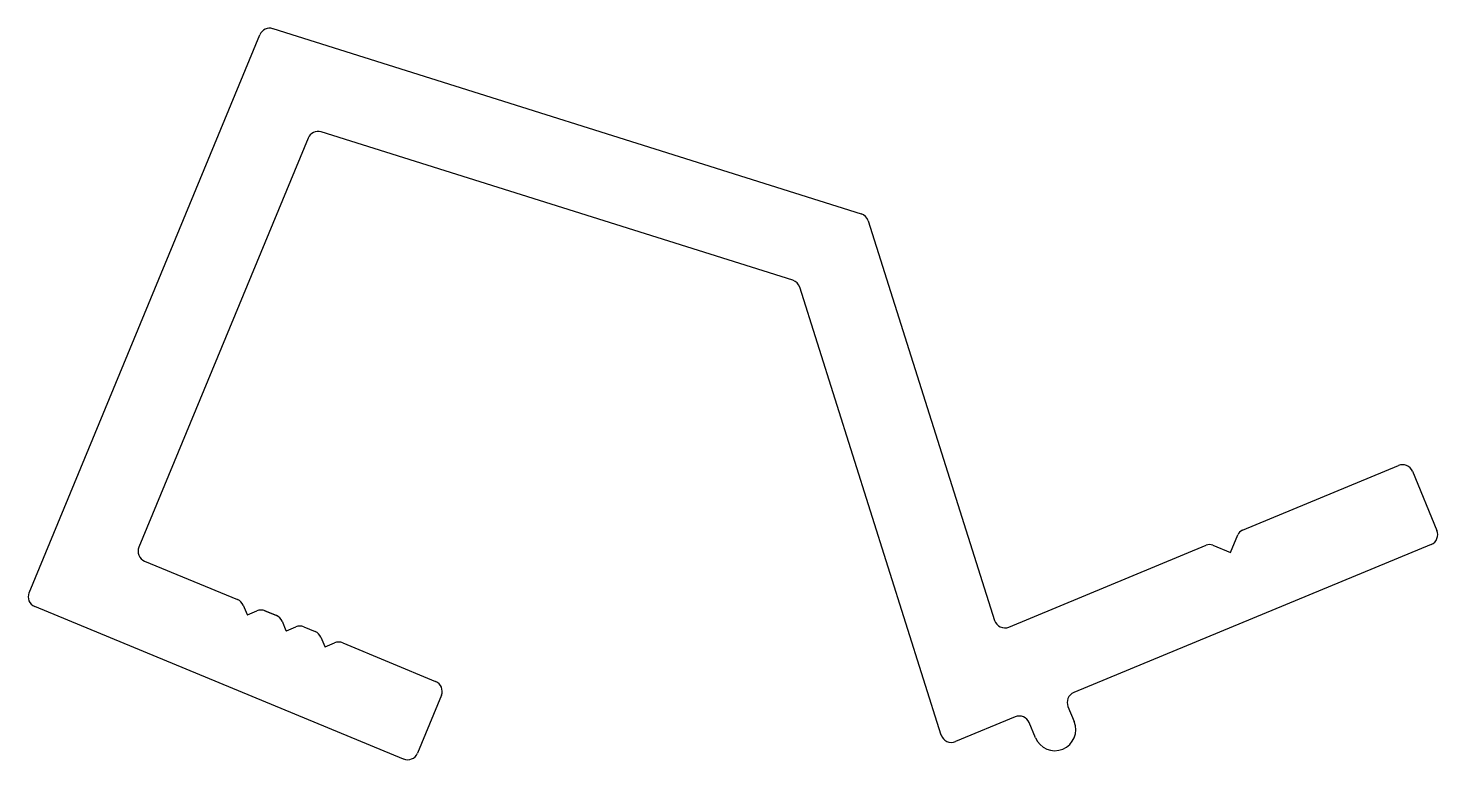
# Model space of a CAD drawing. Extents: x -16.8 to 16.7, y 5.9 to 23.3.
import ezdxf

# ---------------------------------------------------------------- set-up
doc = ezdxf.new("R2010")
doc.units = 0
doc.layers.add('1', color=7, linetype='CONTINUOUS')

msp = doc.modelspace()

# ---------------------------------------------------------------- linework, layer by layer
at = {"layer": '1', "linetype": 'CONTINUOUS'}
for p, q in [((-11.007, 23.262), (2.991, 18.856)), ((-16.809, 9.838), (-11.318, 23.116)), ((1.361, 17.273), (-9.859, 20.804)), ((-10.17, 20.658), (-14.197, 10.922)), ((3.157, 18.69), (6.163, 9.177)), ((4.893, 6.45), (1.527, 17.107)), ((12.057, 11.323), (15.772, 12.864)), ((16.104, 12.727), (16.688, 11.319)), ((11.773, 10.793), (11.947, 11.213)), ((6.502, 9.019), (11.198, 10.967)), ((16.551, 10.987), (8.045, 7.459)), ((11.353, 10.967), (11.773, 10.793)), ((-14.059, 10.59), (-11.848, 9.676)), ((-7.9, 5.879), (-16.672, 9.507)), ((-11.848, 9.676), (-11.848, 9.676)), ((-11.713, 9.541), (-11.62, 9.317)), ((-11.61, 9.313), (-11.386, 9.406)), ((-11.195, 9.406), (-10.924, 9.294)), ((-10.924, 9.294), (-11.195, 9.406)), ((-11.195, 9.406), (-10.924, 9.294)), ((-10.924, 9.294), (-11.195, 9.406)), ((-11.195, 9.406), (-10.924, 9.294)), ((-10.789, 9.159), (-10.696, 8.935)), ((-10.686, 8.931), (-10.462, 9.024)), ((-10.271, 9.024), (-10, 8.912)), ((-9.865, 8.777), (-9.772, 8.553)), ((-9.762, 8.549), (-9.538, 8.641)), ((-9.347, 8.642), (-7.136, 7.727)), ((-6.998, 7.395), (-7.569, 6.017)), ((7.908, 7.127), (8.057, 6.768)), ((6.652, 6.881), (5.232, 6.292)), ((7.133, 6.385), (6.984, 6.744))]:
    msp.add_line(p, q, dxfattribs=at)
for centre, radius, start, end in [((-11.083, 23.019), 0.254, 72.531, 157.531), ((-9.935, 20.561), 0.254, 72.531, 157.531), ((2.915, 18.614), 0.254, 17.531, 72.531), ((1.284, 17.03), 0.254, 17.531, 72.531), ((15.869, 12.63), 0.254, 22.531, 112.531), ((12.135, 11.135), 0.203, 112.531, 157.531), ((16.453, 11.222), 0.254, 292.531, 22.531), ((-13.962, 10.825), 0.254, 157.531, 247.531), ((11.275, 10.779), 0.203, 67.531, 112.531), ((-16.575, 9.741), 0.254, 157.531, 247.531), ((-11.944, 9.445), 0.25, 22.531, 67.531), ((-11.29, 9.175), 0.25, 67.531, 112.531), ((-11.613, 9.32), 0.008, 202.531, 292.531), ((-11.02, 9.063), 0.25, 22.531, 67.531), ((6.405, 9.253), 0.254, 197.531, 292.531), ((-10.689, 8.938), 0.008, 202.531, 292.531), ((-10.366, 8.793), 0.25, 67.531, 112.531), ((-10.096, 8.681), 0.25, 22.531, 67.531), ((-9.765, 8.556), 0.008, 202.531, 292.531), ((-9.442, 8.411), 0.25, 67.531, 112.531), ((-7.233, 7.492), 0.254, 337.531, 67.531), ((8.143, 7.224), 0.254, 112.531, 202.531), ((6.75, 6.647), 0.254, 22.531, 112.531), ((7.595, 6.577), 0.5, 202.531, 22.531), ((5.135, 6.527), 0.254, 197.531, 292.531), ((-7.803, 6.114), 0.254, 247.531, 337.531)]:
    msp.add_arc(centre, radius, start, end, dxfattribs=at)

doc.saveas('drawing.dxf')
